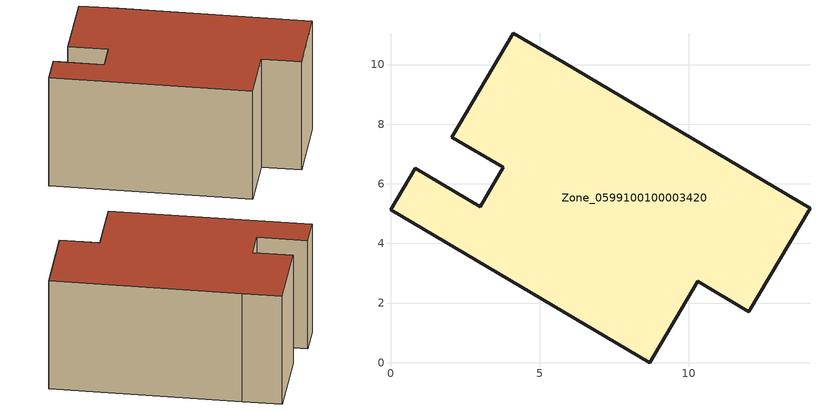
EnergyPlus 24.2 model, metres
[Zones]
Zone_0599100100003420
 floor ground (C_G): 10.3,2.73 8.69,0 0,5.12 0.83,6.52 3,5.23 3.78,6.55 2.06,7.57 4.12,11.05 5.84,10.06 14.07,5.19 12.02,1.7 z1.47
 wall outside (C_F): 5.84,10.06 4.12,11.05 2.06,7.57 3.78,6.55 3,5.23 0.83,6.52 0,5.12 8.69,0 10.3,2.73 12.02,1.7 14.07,5.19 5.84,10.06 z1.47:7.58
 roof outside (C_R): 14.07,5.19 5.84,10.06 4.12,11.05 2.06,7.57 3.78,6.55 3,5.23 0.83,6.52 0,5.12 8.69,0 10.3,2.73 12.02,1.7 z7.58
[BUILDING]
Pand.0599100100003420: North Axis=0; Terrain=City; Loads Convergence Tolerance Value=0.04; Temperature Convergence Tolerance Value=0.4; Solar Distribution=FullExterior; Maximum Number of Warmup Days=25; Minimum Number of Warmup Days=1
[Site:Location]
Rotterdam.The.Hague.AP_ZH_NLD Design_Conditions: Latitude=51.96; Longitude=4.45; Time Zone=1; Elevation=-4.5
[SITE:GROUNDTEMPERATURE:BUILDINGSURFACE]
18, 18, 18, 18, 18, 18, 18, 18, 18, 18, 18, 18
[MATERIAL] Thermal Absorptance=0.9; Solar Absorptance=0.7; Visible Absorptance=0.7
Name | Roughness | Thickness | Conductivity | Density | Specific Heat
G.TI.2006-2014 | MediumSmooth | 0.15 | 0.06 | 540 | 1210
F.TI.2006-2014 | Rough | 0.3 | 0.12 | 1920 | 840
R.TI.2006-2014 | MediumRough | 0.2 | 0.08 | 1500 | 1000
[CONSTRUCTION]
C_G: G.TI.2006-2014
C_F: F.TI.2006-2014
C_R: R.TI.2006-2014
[ZONE]
Zone_0599100100003420: Type=1; Multiplier=1; Ceiling Height=Autocalculate; Volume=Autocalculate; Floor Area=autocalculate; Part of Total Floor Area=Yes
[ZONEINFILTRATION:DESIGNFLOWRATE]
Infil_Zone_0599100100003420: Zone or ZoneList or Space or SpaceList=Zone_0599100100003420; Schedule=AlwaysOn; Design Flow Rate Calculation Method=Flow/Area; Flow Rate per Floor Area=0.0015; Constant Term Coefficient=1; Temperature Term Coefficient=0; Velocity Term Coefficient=0; Velocity Squared Term Coefficient=0
[HVACTEMPLATE:ZONE:IDEALLOADSAIRSYSTEM]
Zone_0599100100003420: Maximum Heating Supply Air Temperature=50; Minimum Cooling Supply Air Temperature=13; Maximum Heating Supply Air Humidity Ratio=0.0156; Minimum Cooling Supply Air Humidity Ratio=0.0077; Heating Limit=NoLimit; Cooling Limit=NoLimit; Dehumidification Control Type=ConstantSensibleHeatRatio; Cooling Sensible Heat Ratio=0.7; Dehumidification Setpoint=60; Humidification Control Type=None; Humidification Setpoint=30; Outdoor Air Method=None; Outdoor Air Flow Rate per Person=0.00944; Outdoor Air Flow Rate per Zone Floor Area=0; Outdoor Air Flow Rate per Zone=0; Demand Controlled Ventilation Type=None; Outdoor Air Economizer Type=NoEconomizer; Heat Recovery Type=None; Sensible Heat Recovery Effectiveness=0.7; Latent Heat Recovery Effectiveness=0.65
[ZONECONTROL:THERMOSTAT]
ThermostatControl_Zone_0599100100003420: Zone or ZoneList=Zone_0599100100003420; Control Type Schedule=DualSetpointControlType; Control 1=Thermostat_Zone_0599100100003420; Temperature Difference Between Cutout And Setpoint=0
[THERMOSTATSETPOINT:DUALSETPOINT]
Thermostat_Zone_0599100100003420: Heating Setpoint Temperature Schedule=HeatingSetpoint_Zone_0599100100003420; Cooling Setpoint Temperature Schedule=CoolingSetpoint_Zone_0599100100003420
[SCHEDULE:COMPACT]
HeatingSetpoint_Zone_0599100100003420: Through: 12/31, For: AllDays, Until: 24:00, 21
CoolingSetpoint_Zone_0599100100003420: Through: 12/31, For: AllDays, Until: 24:00, 24
DualSetpointControlType: Through: 12/31, For: AllDays, Until: 24:00, 4
AlwaysOn: Through: 12/31, For: AllDays, Until: 24:00, 1
